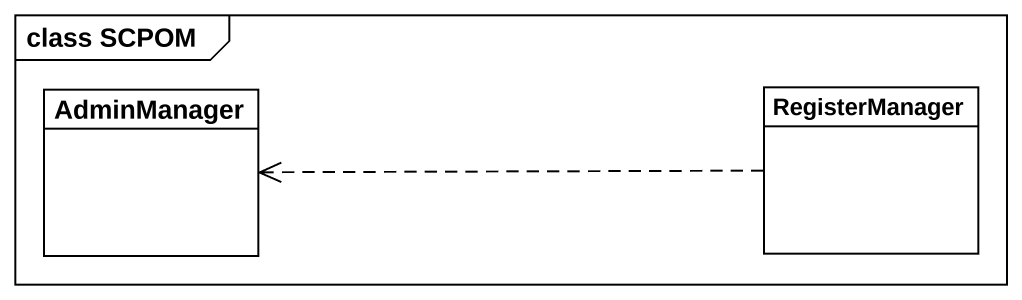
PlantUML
@startuml
mainframe class SCPOM
hide circle
hide empty members
class AdminManager
class RegisterManager
RegisterManager .left.> AdminManager
@enduml
